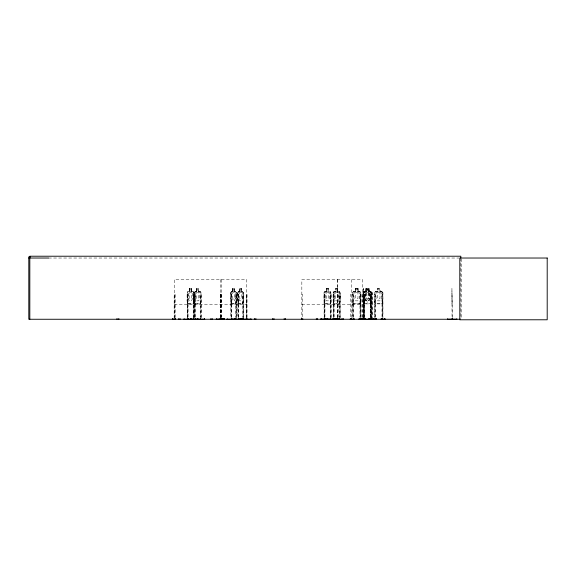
<?xml version="1.0" encoding="UTF-8"?>
<svg xmlns="http://www.w3.org/2000/svg" width="576" height="576" viewBox="0 0 576 576"><rect width="100%" height="100%" fill="white"/><g stroke="black" fill="none" stroke-linecap="round" stroke-linejoin="round"><path stroke-width="0.43" stroke-dasharray="2.88 2.16" d="M363.679 291.002L363.629 292.759M363.694 300.852L363.715 298.418L363.744 303.89M364.694 303.89L363.83 300.866L363.715 303.89L363.665 288.59L363.83 292.745M366.991 290.902L367.092 290.966M233.575 299.563L233.575 299.83M231.358 303.89L235.75 303.89L236.318 300.852L236.383 292.702L236.318 317.498M235.75 303.89L236.383 300.866M242.676 303.89L243.245 300.852L243.382 292.702L243.324 317.498M193.082 303.89L193.846 300.866L193.846 292.716L193.133 291.629L191.542 291.629M193.846 300.866L193.154 303.89L187.841 303.89L187.07 300.866L187.142 292.702L187.927 291.629M200.268 303.89L200.959 300.866M330.07 303.79L330.754 300.852L330.754 292.759M330.127 303.89L330.818 300.852L330.898 292.716L330.17 291.629L328.543 291.629M333.9 303.89L339.336 303.89L339.962 300.852L340.042 292.716L340.078 317.498M339.336 303.89L340.042 300.866L339.898 292.759L339.214 291.73M370.138 303.79L370.987 300.852L370.987 292.759L370.174 291.629M370.202 303.89L371.074 300.866L371.074 292.716L370.224 291.629M359.827 303.79L360.756 300.852M353.376 303.89L352.476 300.866L353.34 303.89L359.935 303.89L360.799 300.852L360.886 292.702L359.906 291.629L358.056 291.629M359.935 303.89L360.85 300.866M370.483 303.79L371.455 300.852M370.548 303.89L371.549 300.866M363.629 300.852L363.643 303.89L371.29 303.89L372.154 300.852M371.29 303.89L372.24 300.866M382.766 300.852L381.838 303.79L375.422 303.79M381.902 303.89L382.903 300.866M367.027 295.006L367.294 295.006M231.437 303.89L230.789 300.866L230.789 292.716L231.372 291.629L232.711 291.629M230.854 292.759L231.458 291.629M243.302 300.866L242.755 303.89L238.356 303.89L237.787 300.866L237.787 292.716L238.378 291.629L239.71 291.629M237.852 292.759L238.457 291.629M238.486 291.73L237.931 292.759L237.931 300.852L238.435 303.89M368.258 300.852L369.598 298.418L369.598 292.745L368.258 291.73L368.345 288.59L368.395 291.629L371.261 291.629L372.24 292.702L372.276 318.384M368.626 300.852L370.022 298.418L370.022 292.745L368.626 291.73L368.662 288.691M370.714 298.418L369.317 300.852L365.753 300.852L364.414 298.418L364.414 292.745L365.753 291.73L365.753 288.691L369.36 288.691M195.091 303.89L194.335 300.852L194.256 292.702L195.113 291.629M194.335 292.745L195.149 291.73L200.282 291.73M326.326 291.629L324.778 291.629L323.971 292.702L324.036 300.866L324.756 303.89L330.192 303.89L330.833 300.866M324.842 291.629L324.043 292.745L324.115 317.498M333.187 292.745L333.986 291.629M352.469 317.498L352.476 292.716L353.405 291.629M352.57 292.759L353.448 291.73L359.863 291.73M363.125 317.498L363.132 292.716L364.061 291.629M364.104 291.73L363.269 292.759L363.269 317.498M363.852 317.498L363.83 292.702L364.759 291.629M364.802 291.73L363.924 292.759L364.025 319.262M375.458 291.73L374.58 292.759L374.609 317.498M363.946 303.89L363.067 300.852L362.981 292.702L363.924 291.629L363.067 292.745M363.118 292.745L364.01 291.73M196.567 291.73L195.451 292.745L195.451 298.418L196.567 300.852L198.655 300.852L199.771 298.418L199.771 292.745L198.655 291.73L198.655 288.691M337.673 288.691L335.477 288.691L335.542 291.73L334.332 292.745L334.332 298.418L335.477 300.852L337.608 300.852L338.753 298.418L338.753 292.745L337.608 291.73M367.042 301.918L367.394 302.184L367.128 301.896M48.593 258.026L458.906 258.026M326.254 288.59L328.608 288.59M337.752 288.59L335.398 288.59L335.477 291.73M358.099 288.59L355.27 288.59L355.27 291.629M369.454 291.629L369.454 288.59L365.666 288.59L365.71 291.629M189.382 288.691L191.534 288.691M196.567 288.691L198.72 288.691M232.69 288.691L234.482 288.691M239.688 288.691L241.488 288.691M326.333 288.691L328.536 288.691L328.464 291.73L329.609 292.745L329.609 298.418L328.464 300.852L326.333 300.852L325.188 298.418L325.188 292.745L326.333 291.73L326.326 288.59M355.363 288.691L358.006 288.691M366.998 289.721L367.294 289.476M187.862 291.629L189.374 291.629M195.048 291.629L196.56 291.629M198.727 291.629L200.318 291.629L201.031 292.716L201.067 317.498M234.468 291.629L235.735 291.629M241.466 291.629L242.734 291.629M335.462 291.629L333.922 291.629L333.115 292.702L333.115 300.866L333.965 303.89M337.687 291.629L339.314 291.629M353.362 291.629L355.306 291.629M363.643 291.629L366.66 291.629L366.624 288.59M380.074 291.629L381.917 291.629M193.097 291.73L187.891 291.73L187.214 292.745L187.214 317.498M231.401 291.73L235.706 291.73M238.406 291.73L242.712 291.73M324.806 291.73L330.134 291.73M333.95 291.73L339.278 291.73M363.96 291.73L371.218 291.73M375.422 291.73L381.881 291.73L382.81 292.745M230.789 292.716L230.839 317.498M237.787 292.716L237.838 317.498M360.886 292.702L359.863 291.629M381.881 291.629L382.903 292.702L382.939 317.498M337.608 292.745L335.477 292.745L335.477 298.418L337.608 298.418M187.214 294.559L188.05 294.559L188.05 317.498M194.4 294.559L195.235 294.559L195.235 317.498M220.241 294.559L221.443 294.559M230.839 294.559L231.602 294.559L231.602 319.262M237.838 294.559L238.601 294.559L238.601 319.262M301.838 294.559L302.674 294.559L302.674 317.484M324.115 294.559L324.95 294.559L324.95 317.498M333.252 294.559L334.094 294.559L334.094 317.498M337.579 294.559L337.255 317.484M337.759 294.559L338.177 294.559L338.177 317.484M351.245 294.559L350.402 294.559L350.41 317.484M352.469 294.559L353.362 294.559L353.362 319.262M362.462 294.559L362.045 294.559L362.045 317.484M363.118 294.559L364.716 294.559L364.716 319.262M372.276 294.559L370.39 294.559L370.39 317.498M374.479 294.559L375.372 294.559L375.372 319.262M382.939 294.559L382.039 294.559L382.039 317.498M452.038 294.559L452.362 319.262M187.07 300.866L187.906 303.89M194.328 300.866L195.026 303.89L200.34 303.89M364.01 303.79L362.981 300.866L363.902 303.89M374.486 300.866L375.394 303.89L381.946 303.89M187.891 303.79L193.097 303.79M195.077 303.79L200.282 303.79L200.887 300.852L200.952 292.759L200.246 291.629M231.401 303.79L235.706 303.79M238.406 303.79L242.712 303.79M324.806 303.79L330.134 303.79M339.278 303.79L333.95 303.79L333.252 300.852M353.405 303.79L359.863 303.79M363.96 303.79L371.218 303.79M452.038 303.89L451.937 288.59L452.038 317.498M174.247 304.25L246.787 304.25M301.838 304.25L362.462 304.25M366.962 299.88L367.373 299.57L366.962 299.83M379.98 291.73L381.377 292.745L381.377 298.418L379.98 300.852L377.374 300.852L375.977 298.418L375.977 292.745L377.374 291.73L377.41 288.691L380.016 288.691L379.98 291.73L380.11 288.59L377.28 288.59L377.28 291.629L375.379 291.629L374.486 292.716L374.479 317.498M357.962 291.73L359.359 292.745L359.359 298.418L357.962 300.852L355.363 300.852L353.966 298.418L353.966 292.745L355.363 291.73L355.306 288.59M371.182 291.73L372.11 292.745L372.154 317.498M370.526 291.629L371.549 292.702L371.585 317.498M370.483 291.73L371.455 292.745L371.455 317.498M241.402 291.73L242.323 292.745L242.323 298.418L241.402 300.852L239.688 300.852L238.774 298.418L238.774 292.745L239.688 291.73L239.63 288.59L241.546 288.59L241.546 291.629M339.242 291.629L340.042 292.716M330.098 291.629L330.818 292.759M193.061 291.629L193.766 292.759M242.654 291.629L243.324 292.745M242.626 291.73L243.245 292.745M235.656 291.629L236.318 292.745M235.627 291.73L236.239 292.745M366.71 300.852L365.321 298.418L365.321 292.745L366.71 291.73L366.754 288.691M364.622 298.418L366.019 300.852M374.623 300.852L375.458 303.79M363.924 300.852L364.73 303.89M363.269 300.852L364.104 303.79M363.132 300.866L364.039 303.89M324.043 300.852L324.821 303.89M230.933 300.852L231.48 303.79M363.694 291.73L363.715 292.745L363.715 291.629M461.174 258.912L461.174 319.262M460.822 258.026L460.822 319.262M382.86 292.702L382.81 317.498M382.169 294.559L382.169 317.498M375.25 294.559L375.25 317.498M371.275 294.559L371.275 317.498M371.124 294.559L371.124 317.498M370.814 294.559L370.814 317.498M370.685 317.498L370.714 292.745L369.317 291.73L369.41 288.59M370.541 294.559L370.541 319.262M368.719 288.59L368.755 291.629M368.626 292.745L368.626 298.418M368.258 292.745L368.258 298.418M368.158 289.202L368.158 290.21M367.812 289.202L367.812 290.21M367.178 289.202L367.178 290.21M366.71 292.745L366.71 298.418M366.487 289.202L366.487 290.21M366.019 292.745L366.019 298.418M365.926 291.629L365.926 288.59L366.055 291.73L364.622 292.745L364.586 317.498M364.082 294.559L364.082 317.498M363.766 288.59L363.701 317.498M362.462 317.484L362.462 279.554L301.838 279.554L301.838 317.484M360.922 317.498L360.922 294.559L360.029 294.559L360.029 317.498M360.756 292.745L360.799 317.498M360.158 294.559L360.158 317.498M358.056 288.59L358.099 291.629M357.962 288.691L358.006 291.73M355.399 288.691L355.399 291.73M353.232 294.559L353.232 317.498M352.606 292.759L352.591 317.498M351.238 279.554L351.238 317.484M340.294 317.498L340.294 294.559L339.451 294.559L339.451 317.498M339.66 294.559L339.66 319.262M337.759 279.554L337.759 317.484M337.687 288.59L337.673 291.73M337.572 279.554L337.572 317.484M333.886 294.559L333.886 317.498M333.468 294.559L333.468 317.498M333.252 292.745L333.252 317.498M331.15 317.498L331.15 294.559L330.307 294.559L330.307 317.498M330.934 294.559L330.934 317.498M330.523 294.559L330.523 319.262M328.543 288.59L328.536 291.73M326.398 288.691L326.398 291.73M324.742 294.559L324.742 317.498M324.324 294.559L324.324 317.498M247.061 317.484L247.061 294.559L246.341 294.559L246.341 317.484M246.787 317.484L246.787 279.554L174.247 279.554L174.247 317.484M246.614 294.559L246.614 317.484M243.576 317.498L243.576 294.559L242.82 294.559L242.82 317.498M243.072 294.559L243.072 317.498M241.466 288.59L241.488 291.73M239.767 288.691L239.767 291.73M238.342 294.559L238.342 317.498M238.097 294.559L238.097 317.498M236.578 317.498L236.578 294.559L235.814 294.559L235.814 317.498M236.074 294.559L236.074 317.498M234.482 291.73L234.547 288.59L232.625 288.59L232.625 291.629M234.403 288.691L234.403 291.73L235.325 292.745L235.325 298.418L234.403 300.852L232.69 300.852L231.768 298.418L231.768 292.745L232.69 291.73L232.711 288.59M232.769 288.691L232.769 291.73M231.343 294.559L231.343 317.498M231.091 294.559L231.091 317.498M221.443 279.554L221.443 317.484M221.35 294.559L221.35 317.484M220.961 294.559L220.961 317.484M220.637 294.559L220.687 317.484M220.543 294.559L220.514 317.484M220.241 279.554L220.241 317.484M201.283 317.498L201.283 294.559L200.455 294.559L200.455 317.498M200.671 294.559L200.671 319.262M198.72 291.73L198.792 288.59L196.495 288.59L196.495 291.629M196.56 288.59L196.639 291.73M195.019 294.559L195.019 317.498M194.623 294.559L194.623 317.498M194.4 292.745L194.4 317.498M194.098 317.498L194.098 294.559L193.27 294.559L193.27 317.498M193.882 294.559L193.882 317.498M193.702 292.759L193.702 300.852M193.486 294.559L193.486 319.262M191.606 291.629L191.606 288.59L189.31 288.59L189.31 291.629M191.542 288.59L191.534 291.73M191.462 288.691L191.462 291.73L192.586 292.745L192.586 298.418L191.462 300.852L189.382 300.852L188.266 298.418L188.266 292.745L189.382 291.73L189.374 288.59M189.446 288.691L189.446 291.73M187.834 294.559L187.834 317.498M187.438 294.559L187.438 317.498M175.046 317.484L175.046 294.559L174.154 294.559L174.154 318.362M174.953 294.559L174.953 317.484M378.547 299.693L378.554 299.664M191.095 289.202L189.756 289.202L189.756 290.21L191.095 290.21L191.095 289.202M198.281 289.202L196.942 289.202L196.942 290.21L198.281 290.21L198.281 289.202M234.094 289.202L232.992 289.202L232.992 290.21L234.094 290.21L234.094 289.202M241.099 289.202L239.998 289.202L239.998 290.21L241.099 290.21L241.099 289.202M328.082 289.202L326.714 289.202L326.714 290.21L328.082 290.21L328.082 289.202M337.226 289.202L335.858 289.202L335.858 290.21L337.226 290.21L337.226 289.202M357.502 289.202L355.824 289.202L355.824 290.21L357.502 290.21L357.502 289.202M368.856 289.202L366.199 289.202L366.199 290.21L368.856 290.21L368.856 289.202M379.512 289.202L377.842 289.202L377.842 290.21L379.512 290.21L379.512 289.202M191.462 292.745L189.382 292.745L189.382 298.418L191.462 298.418L191.462 292.745M198.655 292.745L196.567 292.745L196.567 298.418L198.655 298.418L198.655 292.745M234.403 292.745L232.69 292.745L232.69 298.418L234.403 298.418L234.403 292.745M241.402 292.745L239.688 292.745L239.688 298.418L241.402 298.418L241.402 292.745M328.464 292.745L326.333 292.745L326.333 298.418L328.464 298.418L328.464 292.745M357.962 292.745L355.363 292.745L355.363 298.418L357.962 298.418L357.962 292.745M369.317 292.745L365.753 292.745L365.753 298.418L369.317 298.418L369.317 292.745M379.98 292.745L377.374 292.745L377.374 298.418L379.98 298.418L379.98 292.745"/><path stroke-width="0.86" d="M332.777 319.241L332.784 318.751M342.043 319.241L342.043 318.751M337.442 319.241L337.5 318.492M337.658 319.183L337.565 318.622M216.158 319.198L224.215 318.794M226.908 319.262L251.165 319.212M234.31 319.198L234.216 318.751L234.144 319.198M241.546 319.183L241.596 318.751M183.737 319.262L190.303 319.198M197.582 318.751L197.582 319.262L190.922 319.241L190.922 318.751M191.239 319.183L191.297 318.751M320.738 319.198L327.146 318.794M364.867 319.198L364.802 318.622M365.206 319.183L365.227 318.794M350.172 319.198L354.154 319.198M360.835 319.198L360.878 318.794L360.929 319.262M376.171 319.198L376.229 318.794M175.327 319.198L175.385 318.794L175.45 319.262M301.63 319.183L301.298 319.198M320.998 319.198L321.048 318.794M330.142 319.198L330.192 318.794M336.24 319.198L336.29 318.794L336.341 319.262M350.489 319.198L350.546 318.794M365.508 319.198L365.566 318.794M172.31 319.198L175.385 319.133M172.642 319.198L172.706 318.794M30.6 256.867L28.8 256.867L28.8 319.262L459.922 319.262M28.8 258.026L48.557 258.026M204.768 319.241L198.202 319.198M376.229 319.133L369.223 319.198M220.27 319.198L220.205 318.794M385.229 319.198L381.247 319.198M384.912 319.198L384.854 318.794M373.514 319.183L373.514 318.794L373.442 319.262M370.548 319.183L370.598 318.622M370.21 319.198L370.303 318.622M369.893 319.198L369.835 318.794L369.778 319.262M362.902 319.198L362.837 318.794M343.663 319.198L328.162 319.198M204.487 319.198L204.437 318.794M240.48 319.198L240.523 318.492M239.897 319.198L239.861 318.794L239.818 319.262M243.122 319.198L243.086 318.794M362.729 319.198L362.779 318.751M220.637 319.241L220.55 318.622M359.287 319.198L359.287 318.751M460.822 258.026L460.822 256.219L29.815 256.219L29.815 319.262M456.833 318.751L456.833 319.262L447.566 319.198L447.566 318.751M452.362 318.622L452.362 319.262M452.038 318.622L452.038 319.262M384.797 318.751L384.797 319.262M382.082 318.622L382.082 319.262M381.953 318.622L381.953 319.262M381.132 318.751L381.132 319.262M376.286 318.751L376.286 319.262M375.466 318.622L375.466 319.262M375.336 318.622L375.336 319.262M374.134 318.751L374.134 319.262M372.622 318.751L372.622 319.262M371.419 318.622L371.419 319.262M371.297 318.622L371.297 319.262M370.728 318.622L370.728 319.262M370.454 318.622L370.469 319.262M369.108 318.751L369.108 319.262M368.489 318.751L368.554 319.262L359.222 319.241L359.23 318.751M365.623 318.751L365.623 319.262M365.278 318.751L365.278 319.262M364.932 318.751L364.932 319.262M364.68 318.622L364.68 319.262M364.111 318.622L364.075 319.262L363.982 318.622M363.751 318.622L363.708 319.262M362.527 318.751L362.498 319.262M361.994 318.622L361.966 319.262M361.267 318.751L361.267 319.262M360.065 318.622L360.065 319.262M359.942 318.622L359.942 319.262M359.114 318.751L359.114 319.262M354.276 318.751L354.276 319.262M353.448 318.622L353.448 319.262M353.326 318.622L353.326 319.262M351.367 318.751L351.367 319.262M351.31 318.751L351.31 319.262M350.611 318.751L350.611 319.262M350.309 318.622L350.309 319.262M343.31 318.751L343.31 319.262M339.588 318.622L339.588 319.262M339.379 318.622L339.379 319.262M338.227 318.622L338.227 319.262M337.723 318.751L337.694 319.262M337.248 318.622L337.205 319.262M335.7 318.492L335.7 319.262M334.166 318.622L334.166 319.262M333.958 318.622L333.958 319.262M330.444 318.622L330.444 319.262M330.235 318.622L330.235 319.262M328.068 318.751L328.068 319.262M327.197 318.751L327.197 319.262M325.03 318.622L325.03 319.262M324.814 318.622L324.814 319.262M321.098 318.751L321.098 319.262M317.614 318.492L317.614 319.262M316.339 318.492L316.339 319.262M302.767 318.622L302.774 319.262M301.774 318.751L301.774 319.262M301.709 318.751L301.709 319.262M285.466 318.492L285.466 319.262M284.191 318.492L284.191 319.262M273.946 318.492L273.946 319.262M272.671 318.492L272.671 319.262M255.859 318.492L255.859 319.262M254.585 318.492L254.585 319.262M250.898 318.751L250.898 319.262M247.198 318.751L247.198 319.262M246.564 318.622L246.564 319.262M246.29 318.622L246.29 319.262M243.014 318.622L243.014 319.262M242.755 318.622L242.755 319.262M241.798 318.492L241.798 319.262M240.199 318.751L240.199 319.262M238.658 318.622L238.658 319.262M238.399 318.622L238.399 319.262M236.016 318.622L236.016 319.262M235.757 318.622L235.757 319.262M234.598 318.751L234.598 319.262M232.819 318.751L232.819 319.262M231.66 318.622L231.66 319.262M231.401 318.622L231.401 319.262M227.218 318.751L227.218 319.262M224.251 318.751L224.251 319.262M223.704 318.492L223.704 319.262M222.826 318.751L222.826 319.262M222.437 318.492L222.437 319.262M221.011 318.622L221.011 319.262M220.738 318.622L220.738 319.262M220.457 318.622L220.457 319.262M220.147 318.751L220.147 319.262M216.41 318.751L216.41 319.262M212.191 318.492L212.191 319.262M210.917 318.492L210.917 319.262M204.386 318.751L204.386 319.262M200.599 318.622L200.599 319.262M200.383 318.622L200.383 319.262M198.108 318.751L198.108 319.262M197.251 318.794L197.215 319.212L197.201 318.751M195.307 318.622L195.307 319.262M195.091 318.622L195.091 319.262M193.414 318.622L193.414 319.262M193.198 318.622L193.198 319.262M190.397 318.751L190.397 319.262M188.122 318.622L188.122 319.262M187.898 318.622L187.898 319.262M184.111 318.751L184.111 319.262M180.043 318.492L180.043 319.262M178.769 318.492L178.769 319.262M175.046 318.622L175.14 319.262M172.764 318.751L172.764 319.262M118.814 318.492L118.814 319.262M117.014 318.492L117.014 319.262M547.2 258.026L459.806 258.026L459.806 319.781L547.2 319.781L547.2 258.026"/></g></svg>
